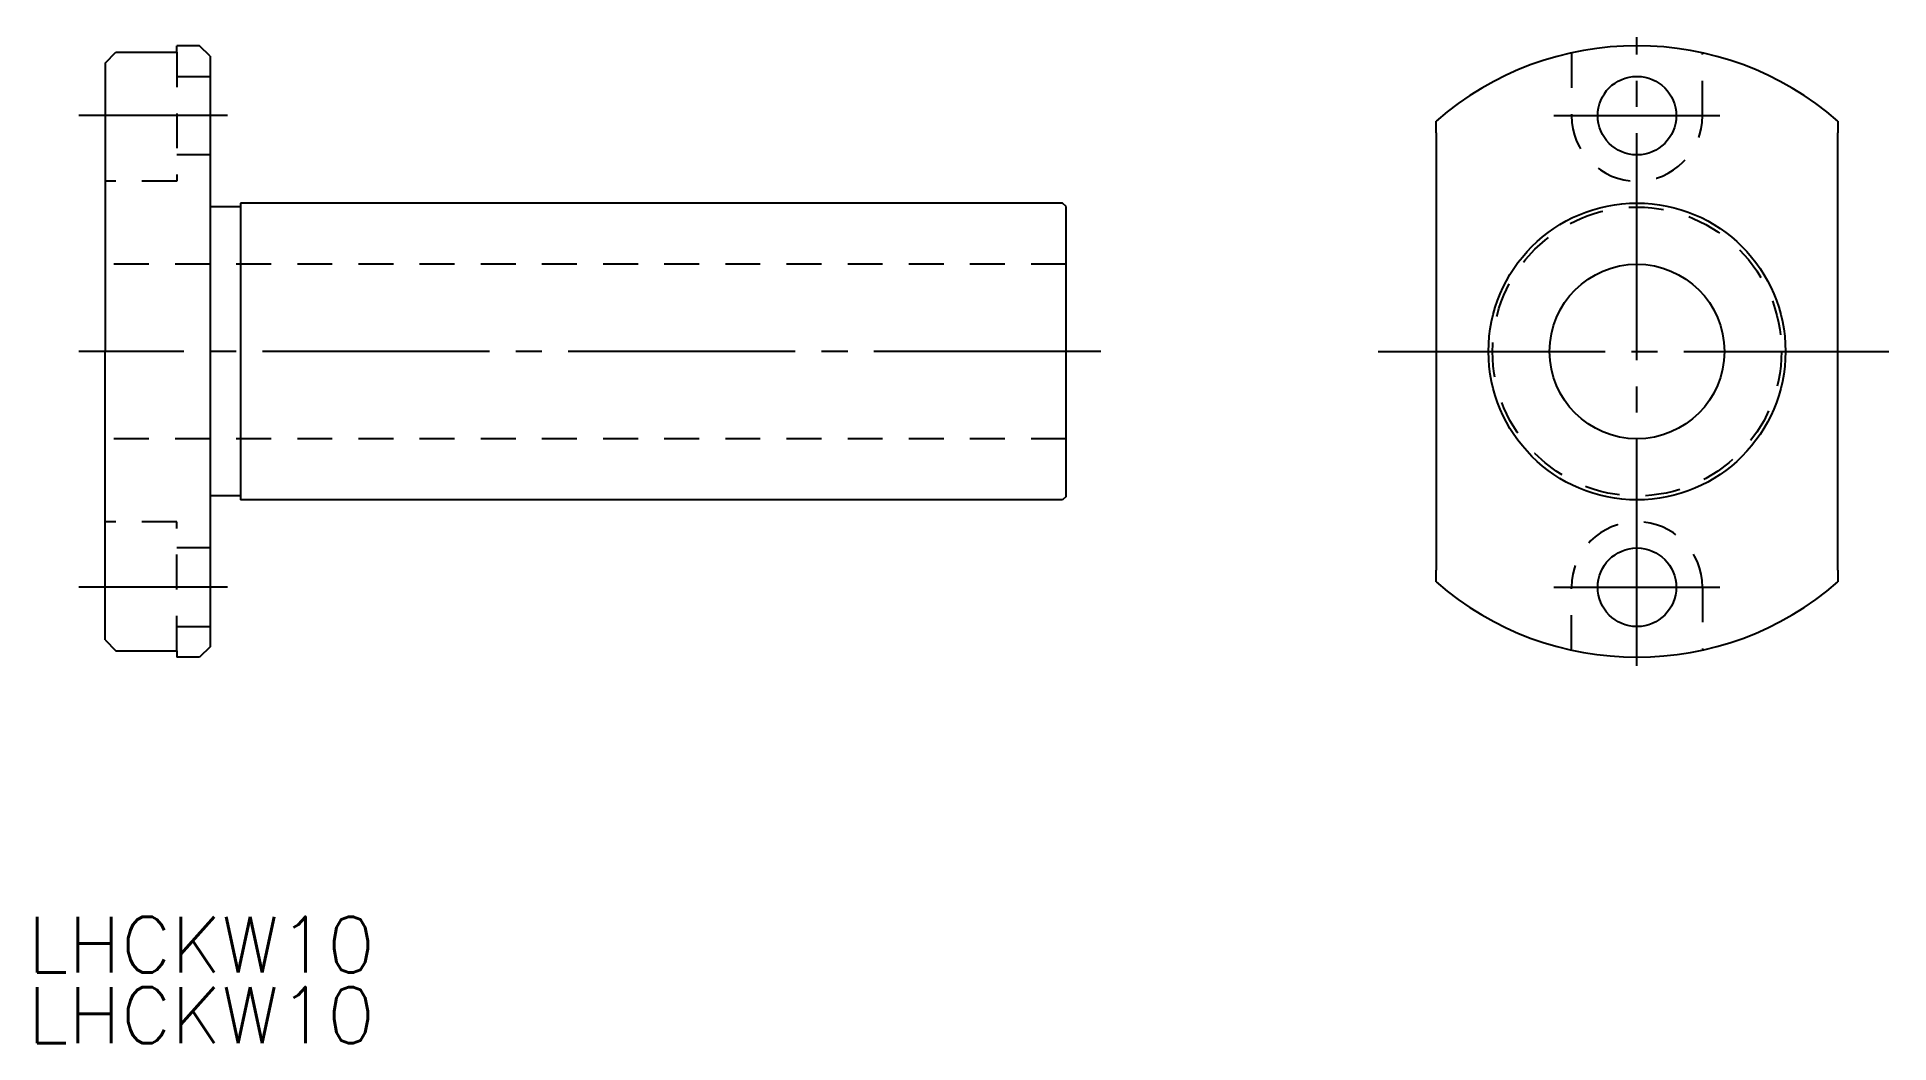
# Model space of a CAD drawing. Extents: x 116 to 222, y 117 to 174.
import ezdxf

# ---------------------------------------------------------------- set-up
doc = ezdxf.new("R2010")
doc.units = 0
doc.linetypes.add('CENTER', pattern=[17.5, 13, -1.5, 1.5, -1.5])
doc.linetypes.add('DASHED', pattern=[3.5, 2, -1.5])
doc.layers.get('0').update_dxf_attribs({"linetype": 'CONTINUOUS'})
doc.layers.get('DEFPOINTS').update_dxf_attribs({"linetype": 'CONTINUOUS'})
doc.layers.add('CENTER', color=1, linetype='CENTER')
doc.styles.get("Standard").update_dxf_attribs({"font": 'txt.shx', "bigfont": '@extfont2.shx'})

msp = doc.modelspace()

# ---------------------------------------------------------------- linework, layer by layer
at = {"color": 7, "linetype": 'CONTINUOUS'}
for p, q in [((119.46, 172.65), (120.06, 173.27)), ((120.06, 173.27), (123.56, 173.27)), ((124.86, 173.64), (123.56, 173.64)), ((123.56, 173.27), (123.56, 173.64)), ((125.46, 173.04), (124.86, 173.64)), ((125.46, 173.04), (125.46, 139.24)), ((119.46, 172.65), (119.46, 156.14)), ((195.64, 168.66), (195.64, 169.33)), ((195.64, 168.66), (195.64, 143.62)), ((218.64, 169.33), (218.64, 168.66)), ((218.64, 143.62), (218.64, 168.66)), ((127.21, 164.42), (125.46, 164.42)), ((174.26, 164.64), (127.21, 164.64)), ((127.21, 164.64), (127.21, 147.64)), ((174.46, 164.44), (174.26, 164.64)), ((174.46, 147.84), (174.46, 164.44)), ((119.46, 139.63), (119.46, 156.14)), ((127.21, 147.87), (125.46, 147.87)), ((174.26, 147.64), (127.21, 147.64)), ((174.46, 147.84), (174.26, 147.64)), ((195.64, 142.95), (195.64, 143.62)), ((218.64, 143.62), (218.64, 142.95)), ((119.46, 139.63), (120.06, 139.01)), ((120.06, 139.01), (123.56, 139.01)), ((123.56, 139.01), (123.56, 138.64)), ((125.46, 139.24), (124.86, 138.64)), ((124.86, 138.64), (123.56, 138.64))]:
    msp.add_line(p, q, dxfattribs=at)
at = {"color": 3, "linetype": 'DASHED'}
for p, q in [((123.56, 173.27), (123.56, 165.89)), ((203.39, 173.23), (203.39, 169.64)), ((210.89, 169.64), (210.89, 173.23)), ((123.56, 171.89), (125.46, 171.89)), ((125.47, 167.39), (123.56, 167.39)), ((123.56, 165.89), (119.46, 165.89)), ((174.46, 161.14), (119.46, 161.14)), ((174.46, 151.14), (119.46, 151.14)), ((123.56, 146.39), (119.46, 146.39)), ((123.56, 139.01), (123.56, 146.39)), ((125.47, 144.89), (123.57, 144.89)), ((203.39, 139.05), (203.39, 142.64)), ((210.89, 142.64), (210.89, 139.05)), ((123.56, 140.39), (125.46, 140.39))]:
    msp.add_line(p, q, dxfattribs=at)
at = {"color": 7, "linetype": 'CONTINUOUS'}
for centre, radius in [((207.14, 169.64), 2.25), ((207.14, 156.14), 8.5), ((207.14, 156.14), 5), ((207.14, 142.64), 2.25)]:
    msp.add_circle(centre, radius, dxfattribs=at)
at = {"color": 3, "linetype": 'DASHED'}
msp.add_circle((207.14, 156.14), 8.27, dxfattribs=at)
at = {"color": 7, "linetype": 'CONTINUOUS'}
for start, end in [(48.9177, 131.0823), (228.9177, 311.0823)]:
    msp.add_arc((207.14, 156.14), 17.5, start, end, dxfattribs=at)
at = {"color": 3, "linetype": 'DASHED'}
for centre, start, end in [((207.14, 169.64), 180, 0), ((207.14, 142.64), 0, 180)]:
    msp.add_arc(centre, 3.75, start, end, dxfattribs=at)
at = {"layer": 'CENTER', "color": 1, "linetype": 'CENTER'}
for p, q in [((207.14, 138.14), (207.14, 174.14)), ((126.46, 169.64), (117.96, 169.64)), ((202.39, 169.64), (211.89, 169.64)), ((176.46, 156.14), (117.96, 156.14)), ((192.32, 156.14), (221.56, 156.14)), ((126.46, 142.64), (117.96, 142.64)), ((202.39, 142.64), (211.89, 142.64))]:
    msp.add_line(p, q, dxfattribs=at)
at = {"layer": 'DEFPOINTS', "color": 7, "linetype": 'CONTINUOUS'}
msp.add_line((119.46, 152.24), (119.46, 152.27), dxfattribs=at)

# ---------------------------------------------------------------- texts
at = {"color": 7, "linetype": 'CONTINUOUS'}
for p in [(115.01, 120.58), (115.01, 116.55)]:
    msp.add_text('LHCKW10', height=3.2, dxfattribs=at).set_placement(p)

doc.saveas('drawing.dxf')
